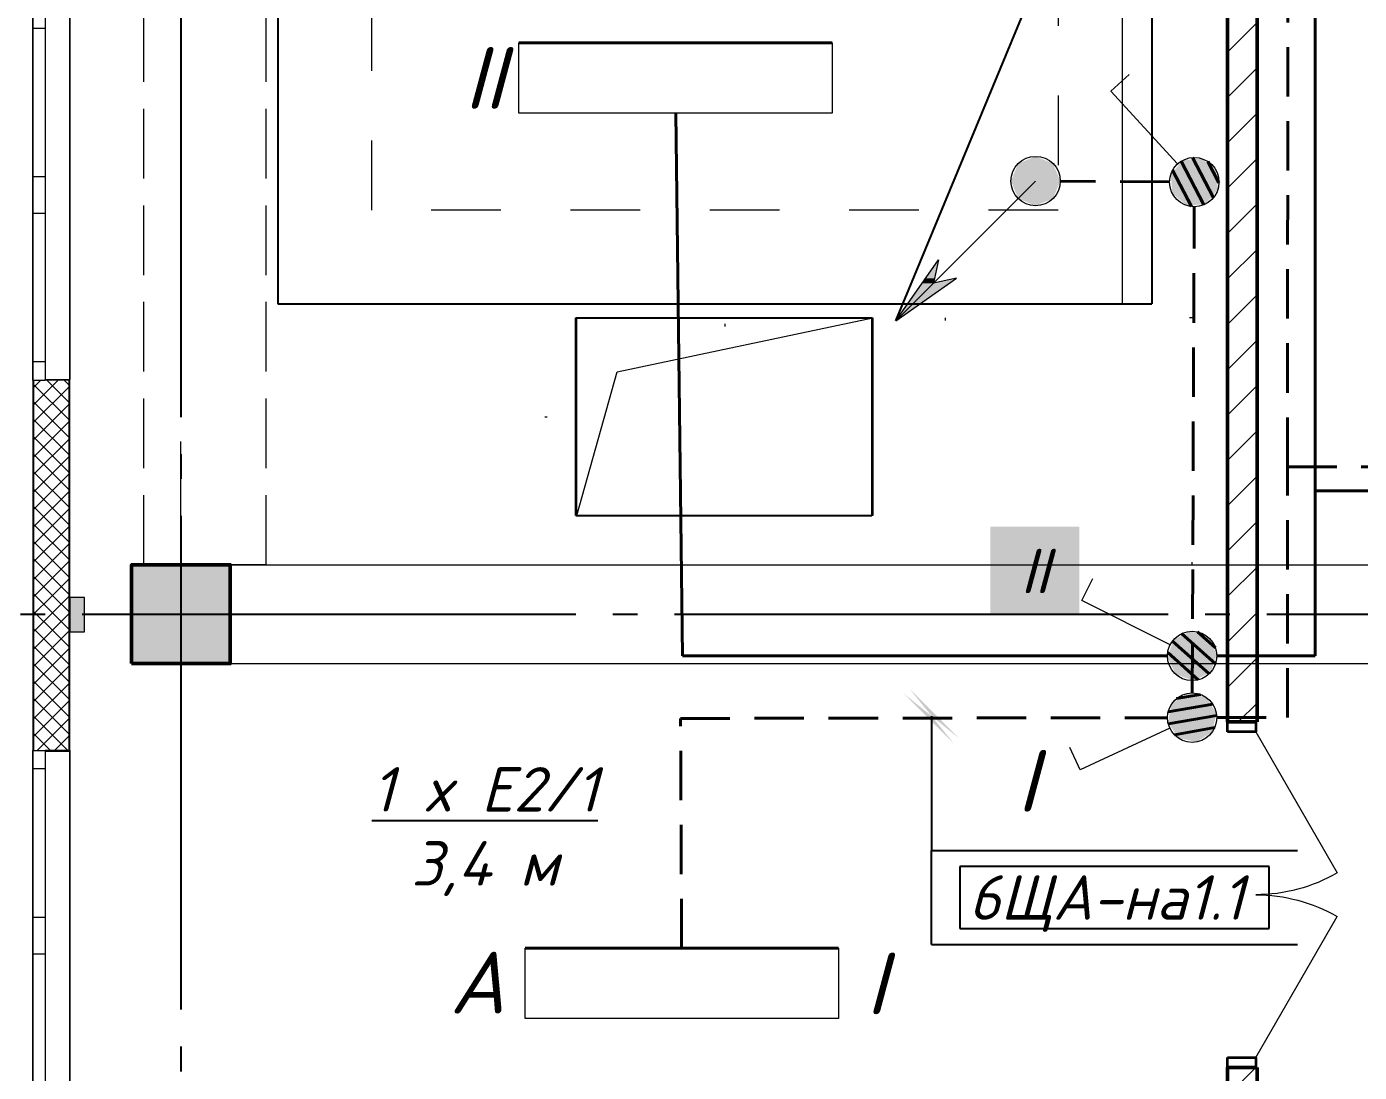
# Model space of a CAD drawing. Header units: millimetres. Extents: x 0 to 1093, y 0 to 420.
# Drawn here: x 91.9 to 145.9, y 261 to 303.4 of the extents above; entities that cross this region are included whole.
import ezdxf

# ---------------------------------------------------------------- set-up
doc = ezdxf.new("R2010")
doc.units = ezdxf.units.MM
for name, pattern in [('JIS_02_2.0', [3, 2, -1]), ('ГОСТ 2.303 5', [24, 20, -1.5, 1, -1.5]), ('СПКБ-0000-000-АР#006$0$Achse', [2300, 0, -800, 1500, 0]), ('СПКБ-0000-000-АР#006$0$Невидимая', [391.222223, 282.222223, -109]), ('СПКБ-0000-000-АР#006$0$Штриховая', [564.444447, 282.222223, -282.222223]), ('СПКБ-0000-000-АР#006$0$Штрихпунктирная', [900, 500, -200, 0, -200])]:
    doc.linetypes.add(name, pattern=pattern)
for name, color, linetype in [('Viewport1ForCustomObjects_0', 7, 'Continuous'), ('Viewport2ForCustomObjects_0', 7, 'Continuous'), ('СПКБ-0000-000-АР#006$0$Балка', 7, 'Continuous'), ('СПКБ-0000-000-АР#006$0$Двери ArchiCAD', 7, 'Continuous'), ('СПКБ-0000-000-АР#006$0$Колонны существующие', 7, 'Continuous'), ('СПКБ-0000-000-АР#006$0$Окна ArchiCAD', 7, 'Continuous'), ('СПКБ-0000-000-АР#006$0$Перекрытие новые', 7, 'Continuous'), ('СПКБ-0000-000-АР#006$0$Стены', 7, 'Continuous'), ('СПКБ-0000-000-АР#006$0$Фахверк', 7, 'Continuous'), ('Строительные оси', 7, 'Continuous'), ('ЭО_АВАРИЙНОЕ ОСВЕЩЕНИЕ', 7, 'Continuous'), ('ЭО_РАБОЧЕЕ ОСВЕЩЕНИЕ', 7, 'Continuous'), ('ЭС', 7, 'Continuous')]:
    doc.layers.add(name, color=color, linetype=linetype)
for name, color, linetype, lineweight in [('СПКБ-0000-000-АР#006$0$0_Ном._пера__1', 7, 'Continuous', 13), ('СПКБ-0000-000-АР#006$0$0_Ном._пера__20', 1, 'Continuous', 20), ('СПКБ-0000-000-АР#006$0$0_Ном._пера__41', 7, 'Continuous', 25), ('СПКБ-0000-000-АР#006$0$Балка_Ном._пера__1', 7, 'Continuous', 13), ('СПКБ-0000-000-АР#006$0$Колонны существующие_Ном._пера__141', 7, 'Continuous', 50), ('СПКБ-0000-000-АР#006$0$Окна ArchiCAD_Ном._пера__6', 5, 'Continuous', 9), ('СПКБ-0000-000-АР#006$0$Стены_Ном._пера__1', 7, 'Continuous', 13), ('СПКБ-0000-000-АР#006$0$Стены_Ном._пера__20', 1, 'Continuous', 20), ('СПКБ-0000-000-АР#006$0$Фахверк_Ном._пера__1', 7, 'Continuous', 13)]:
    doc.layers.add(name, color=color, linetype=linetype, lineweight=lineweight)
for name, color, linetype, lineweight, true_color in [('СПКБ-0000-000-АР#006$0$Балка_Ном._пера__44', 7, 'Continuous', 18, 0x029e21), ('СПКБ-0000-000-АР#006$0$Двери ArchiCAD_Ном._пера__23', 7, 'Continuous', 35, 0xff6600), ('СПКБ-0000-000-АР#006$0$Двери ArchiCAD_Ном._пера__3', 7, 'Continuous', 18, 0xff6600), ('СПКБ-0000-000-АР#006$0$Двери ArchiCAD_Ном._пера__58', 7, 'Continuous', 50, 0xdf0000), ('СПКБ-0000-000-АР#006$0$Колонны существующие_Ном._пера__102', 7, 'Continuous', 13, 0xcccccc), ('СПКБ-0000-000-АР#006$0$Окна ArchiCAD_Ном._пера__68', 7, 'Continuous', 20, 0xfd4435), ('СПКБ-0000-000-АР#006$0$Перекрытие новые_Ном._пера__161', 7, 'Continuous', 13, 0xe11606), ('СПКБ-0000-000-АР#006$0$Стены_Ном._пера__58', 7, 'Continuous', 50, 0xdf0000), ('СПКБ-0000-000-АР#006$0$Стены_Ном._пера__68', 7, 'Continuous', 20, 0xfd4435), ('СПКБ-0000-000-АР#006$0$Фахверк_Ном._пера__102', 7, 'Continuous', 13, 0xcccccc)]:
    doc.layers.add(name, color=color, linetype=linetype, lineweight=lineweight, true_color=true_color)
doc.styles.add('1.8', font='isocpeui.ttf', dxfattribs={"height": 1.8})
doc.styles.add('2.5', font='isocpeui.ttf')
doc.styles.add('CustomTextStyle94', font='isocpeui.ttf', dxfattribs={"width": 0.987755, "height": 1.8})
pattern_1 = [(45, (0, 0), (-35.35534, 35.35534), []), (135, (0, 0), (35.35534, 35.35534), [])]
pattern_2 = [(45, (0, 0), (-91.9239, 91.9239), [])]

# ---------------------------------------------------------------- blocks, each defined once
blk = doc.blocks.new('*E373')
at = {"layer": 'Строительные оси', "color": 3, "linetype": 'ГОСТ 2.303 5', "lineweight": 25}
for p, q in [((-239.569, 258.857), (-239.569, -45.143)), ((280.431, 158.857), (-283.569, 158.857))]:
    blk.add_line(p, q, dxfattribs=at)
at = {"layer": 'ЭО_АВАРИЙНОЕ ОСВЕЩЕНИЕ', "color": 1, "linetype": 'JIS_02_2.0', "lineweight": 40}
for p, q in [((-194.736, 164.85), (-194.697, 200.519)), ((-199.508, 176.388), (-203.937, 176.418)), ((-198.591, 155.685), (-198.512, 175.381)), ((-183.749, 164.85), (-194.736, 164.85)), ((-194.736, 154.685), (-194.736, 164.85)), ((-194.736, 164.85), (-183.749, 164.85)), ((-219.322, 154.654), (-199.595, 154.684)), ((-219.279, 145.346), (-219.322, 154.654)), ((-197.595, 154.685), (-194.736, 154.685))]:
    blk.add_line(p, q, dxfattribs=at)
at = {"layer": 'ЭО_АВАРИЙНОЕ ОСВЕЩЕНИЕ', "color": 7, "lineweight": 0}
for p, q in [((-201.885, 180.068), (-201.148, 180.744)), ((-199.183, 177.119), (-201.885, 180.068)), ((-210.594, 170.767), (-204.937, 176.424)), ((-210.594, 170.767), (-208.873, 173.225)), ((-208.873, 173.225), (-209.078, 172.283)), ((-210.594, 170.767), (-208.136, 172.488)), ((-208.136, 172.488), (-209.078, 172.283)), ((-199.501, 154.263), (-203.126, 152.571)), ((-203.126, 152.571), (-203.549, 153.477)), ((-225.618, 142.496), (-225.618, 145.346)), ((-212.928, 145.346), (-212.928, 142.496)), ((-212.928, 142.496), (-225.618, 142.496))]:
    blk.add_line(p, q, dxfattribs=at)
at = {"layer": 'ЭО_АВАРИЙНОЕ ОСВЕЩЕНИЕ', "color": 1, "lineweight": 40}
for p, q in [((-198.121, 175.459), (-199.041, 177.228)), ((-197.734, 175.748), (-198.582, 177.379)), ((-197.508, 176.347), (-197.963, 177.22)), ((-198.62, 175.388), (-199.386, 176.86)), ((-198.262, 155.628), (-199.231, 155.457)), ((-197.758, 155.234), (-199.568, 154.914)), ((-197.599, 154.778), (-199.562, 154.431)), ((-197.681, 154.28), (-199.315, 153.991)), ((-225.618, 145.346), (-212.928, 145.346))]:
    blk.add_line(p, q, dxfattribs=at)
at = {"layer": 'ЭО_АВАРИЙНОЕ ОСВЕЩЕНИЕ', "color": 7, "lineweight": 0}
for centre in [(-204.937, 176.424), (-198.508, 176.381), (-198.595, 154.685)]:
    blk.add_circle(centre, 1, dxfattribs=at)
at = {"layer": 'ЭО_АВАРИЙНОЕ ОСВЕЩЕНИЕ', "color": 1, "lineweight": 40}
for points in [[(-205.644, 177.131), (-205.937, 176.424), (-203.937, 176.424)], [(-204.937, 177.424), (-205.644, 177.131), (-204.23, 177.131)], [(-205.644, 177.131), (-204.23, 177.131), (-203.937, 176.424)], [(-205.937, 176.424), (-205.644, 175.717), (-204.23, 175.717)], [(-205.937, 176.424), (-203.937, 176.424), (-204.23, 175.717)], [(-205.644, 175.717), (-204.23, 175.717), (-204.937, 175.424)]]:
    blk.add_solid(points, dxfattribs=at)
at = {"layer": 'ЭО_АВАРИЙНОЕ ОСВЕЩЕНИЕ', "color": 1, "lineweight": 0}
for points in [[(-198.969, 177.269), (-199.327, 176.843), (-197.621, 176.843)], [(-198.207, 177.335), (-198.969, 177.269), (-198.128, 177.269)], [(-198.969, 177.269), (-198.128, 177.269), (-197.621, 176.843)], [(-199.327, 176.843), (-199.462, 176.682), (-197.607, 176.682)], [(-199.462, 176.682), (-199.409, 176.081), (-197.554, 176.081)], [(-199.462, 176.682), (-197.607, 176.682), (-197.554, 176.081)], [(-199.327, 176.843), (-197.621, 176.843), (-197.607, 176.682)], [(-199.409, 176.081), (-199.395, 175.92), (-197.689, 175.92)], [(-199.409, 176.081), (-197.554, 176.081), (-197.689, 175.92)], [(-199.395, 175.92), (-198.888, 175.494), (-198.046, 175.494)], [(-199.395, 175.92), (-197.689, 175.92), (-198.046, 175.494)], [(-198.888, 175.494), (-198.046, 175.494), (-198.809, 175.428)], [(-208.873, 173.225), (-209.389, 172.488), (-209.033, 172.488)], [(-209.532, 172.283), (-209.078, 172.283), (-210.594, 170.767)], [(-209.078, 172.283), (-208.429, 172.283), (-210.594, 170.767)], [(-209.389, 172.488), (-209.532, 172.283), (-209.078, 172.283)], [(-209.389, 172.488), (-209.033, 172.488), (-209.078, 172.283)], [(-208.136, 172.488), (-209.078, 172.283), (-208.429, 172.283)], [(-198.769, 155.67), (-199.028, 155.505), (-198.021, 155.505)], [(-199.414, 155.259), (-199.503, 154.859), (-197.61, 154.859)], [(-199.028, 155.505), (-199.414, 155.259), (-197.865, 155.259)], [(-199.414, 155.259), (-197.865, 155.259), (-197.61, 154.859)], [(-199.028, 155.505), (-198.021, 155.505), (-197.865, 155.259)], [(-199.503, 154.859), (-199.58, 154.512), (-197.687, 154.512)], [(-199.58, 154.512), (-199.325, 154.112), (-197.775, 154.112)], [(-199.58, 154.512), (-197.687, 154.512), (-197.775, 154.112)], [(-199.503, 154.859), (-197.61, 154.859), (-197.687, 154.512)], [(-199.325, 154.112), (-199.168, 153.866), (-198.161, 153.866)], [(-199.325, 154.112), (-197.775, 154.112), (-198.161, 153.866)], [(-199.168, 153.866), (-198.161, 153.866), (-198.421, 153.701)]]:
    blk.add_solid(points, dxfattribs=at)
at = {"layer": 'ЭО_РАБОЧЕЕ ОСВЕЩЕНИЕ', "color": 5, "lineweight": 40}
for p, q in [((-193.61, 195.812), (-193.61, 163.868)), ((-225.876, 182.028), (-213.186, 182.028)), ((-219.25, 157.185), (-219.514, 179.178)), ((-193.61, 163.868), (-189.22, 163.868)), ((-193.61, 163.868), (-193.61, 157.185)), ((-197.904, 156.462), (-199.394, 157.786)), ((-197.646, 156.87), (-199.02, 158.091)), ((-197.649, 157.51), (-198.384, 158.163)), ((-199.595, 157.185), (-219.25, 157.185)), ((-198.345, 156.217), (-199.586, 157.319)), ((-193.61, 157.185), (-197.595, 157.185))]:
    blk.add_line(p, q, dxfattribs=at)
at = {"layer": 'ЭО_РАБОЧЕЕ ОСВЕЩЕНИЕ', "color": 7, "lineweight": 0}
for p, q in [((-225.876, 179.178), (-225.876, 182.028)), ((-213.186, 182.028), (-213.186, 179.178)), ((-213.186, 179.178), (-225.876, 179.178)), ((-203.065, 159.426), (-202.617, 160.32)), ((-199.489, 157.633), (-203.065, 159.426))]:
    blk.add_line(p, q, dxfattribs=at)
blk.add_circle((-198.595, 157.185), 1, dxfattribs=at)
at = {"layer": 'ЭО_РАБОЧЕЕ ОСВЕЩЕНИЕ', "color": 5, "lineweight": 0}
for points in [[(-199.342, 157.85), (-199.552, 157.244), (-197.597, 157.244)], [(-199.17, 157.933), (-199.342, 157.85), (-197.89, 157.85)], [(-199.342, 157.85), (-197.89, 157.85), (-197.597, 157.244)], [(-198.654, 158.184), (-199.17, 157.933), (-197.931, 157.933)], [(-199.17, 157.933), (-197.931, 157.933), (-197.89, 157.85)], [(-199.552, 157.244), (-199.593, 157.126), (-197.637, 157.126)], [(-199.552, 157.244), (-197.597, 157.244), (-197.637, 157.126)], [(-199.593, 157.126), (-199.299, 156.521), (-197.847, 156.521)], [(-199.593, 157.126), (-197.637, 157.126), (-197.847, 156.521)], [(-199.299, 156.521), (-199.259, 156.438), (-198.019, 156.438)], [(-199.299, 156.521), (-197.847, 156.521), (-198.019, 156.438)], [(-199.259, 156.438), (-198.019, 156.438), (-198.536, 156.187)]]:
    blk.add_solid(points, dxfattribs=at)
blk = doc.blocks.new('СПКБ-0000-000-АР#006$0$Перекрытие_1', base_point=(-24406.7, 20246.8))
at = {"layer": 'СПКБ-0000-000-АР#006$0$Перекрытие новые_Ном._пера__161', "color": 12, "linetype": 'Continuous', "lineweight": 13, "true_color": 0xe11606, "flags": 128}
blk.add_lwpolyline([(5824.2, -2528.1), (-24406.7, -2530.3), (-24406.7, 20246.8), (-23563.9, 20246.5), (-23563.9, 17144.7), (-20022.9, 17144.7), (-20022.9, 20246.5), (-19481.9, 20246.5), (-19481.3, 23524.6), (-17956.9, 23525.2), (-17959.4, 25285.7), (17852.9, 25289.2)], dxfattribs=at)
blk.add_lwpolyline([(-21152.7, 16287.9), (-22352.7, 16287.9), (-22352.7, 17087.9), (-21152.7, 17087.9)], close=True, dxfattribs=at)
blk = doc.blocks.new('СПКБ-0000-000-АР#006$0$Перекрытие_3', base_point=(-23563.9, 20246.5))
at = {"layer": 'СПКБ-0000-000-АР#006$0$Перекрытие новые_Ном._пера__161', "color": 12, "linetype": 'Continuous', "lineweight": 13, "true_color": 0xe11606, "flags": 128}
blk.add_lwpolyline([(-23563.9, 20246.5), (-20142.9, 20246.5), (-20142.9, 17144.7), (-23563.9, 17144.7)], close=True, dxfattribs=at)
blk = doc.blocks.new('СПКБ-0000-000-АР#006$0$Двустворчатое Окно 19')
at = {"layer": 'СПКБ-0000-000-АР#006$0$Окна ArchiCAD_Ном._пера__6', "color": 5, "linetype": 'Continuous', "lineweight": 9}
for p, q in [((-747, 100), (747, 100)), ((-750, 0), (-675, 0)), ((-675, 0), (-675, -50)), ((-675, 0), (-75, 0)), ((-75, -50), (-75, 0)), ((-75, 0), (0, 0)), ((0, 0), (75, 0)), ((75, 0), (75, -50)), ((75, 0), (675, 0)), ((675, -50), (675, 0)), ((675, 0), (750, 0)), ((-750, -50), (750, -50)), ((-675, -50), (-750, -50)), ((-75, -50), (-675, -50)), ((0, -50), (-75, -50)), ((75, -50), (0, -50)), ((675, -50), (75, -50)), ((750, -50), (675, -50))]:
    blk.add_line(p, q, dxfattribs=at)
at = {"layer": 'СПКБ-0000-000-АР#006$0$Окна ArchiCAD_Ном._пера__68', "color": 20, "linetype": 'Continuous', "lineweight": 20, "true_color": 0xfd4435}
for p, q in [((-750, -47), (-750, 0)), ((750, -47), (750, 0)), ((-750, -50), (-750, -47)), ((750, -50), (750, -47))]:
    blk.add_line(p, q, dxfattribs=at)
blk = doc.blocks.new('СПКБ-0000-000-АР#006$0$Стена_2', base_point=(-24406.7, 25306.1))
at = {"layer": 'СПКБ-0000-000-АР#006$0$Стены_Ном._пера__68', "linetype": 'Continuous', "lineweight": 20, "true_color": 0xfd4435}
for points in [[(-24556.7, 15955.7), (-24553.7, 15955.7), (-24553.7, 16835.7), (-24556.7, 16835.7)], [(-24406.7, 16838.7), (-24506.7, 16838.7), (-24506.7, 16835.7), (-24409.7, 16835.7), (-24406.7, 16835.7)], [(-24409.7, 16835.7), (-24409.7, 15955.7), (-24406.7, 15955.7), (-24406.7, 16835.7)], [(-24556.7, 15955.7), (-24556.7, 15815.7), (-24553.7, 15815.7), (-24553.7, 15955.7)], [(-24409.7, 15815.7), (-24406.9, 15815.7), (-24406.9, 15955.7), (-24409.7, 15955.7)], [(-24556.7, 15815.7), (-24556.7, 15335.7), (-24553.7, 15335.7), (-24553.7, 15815.7)], [(-24406.7, 15815.7), (-24409.7, 15815.7), (-24409.7, 15335.7), (-24406.7, 15335.7)], [(-24406.7, 15335.7), (-24409.7, 15335.7), (-24506.7, 15335.7), (-24506.7, 15332.7), (-24406.7, 15332.7)]]:
    blk.add_hatch(color=20, dxfattribs=at).paths.add_polyline_path(points)
h = blk.add_hatch(dxfattribs=at)
h.set_pattern_fill('СЕТКА_5X5_ДИАГОНАЛЬНАЯ', color=20, style=0, pattern_type=2)
h.set_pattern_definition(pattern_1)
h.paths.add_polyline_path([(-24553.7, 16835.7), (-24553.7, 15955.7), (-24409.7, 15955.7), (-24409.7, 16835.7), (-24506.7, 16835.7)])
h = blk.add_hatch(dxfattribs=at)
h.set_pattern_fill('СЕТКА_5X5_ДИАГОНАЛЬНАЯ', color=20, style=0, pattern_type=2)
h.set_pattern_definition(pattern_1)
h.paths.add_polyline_path([(-24553.7, 15955.7), (-24553.7, 15815.7), (-24409.7, 15815.7), (-24409.7, 15955.7)])
h = blk.add_hatch(dxfattribs=at)
h.set_pattern_fill('СЕТКА_5X5_ДИАГОНАЛЬНАЯ', color=20, style=0, pattern_type=2)
h.set_pattern_definition(pattern_1)
h.paths.add_polyline_path([(-24553.7, 15335.7), (-24506.7, 15335.7), (-24409.7, 15335.7), (-24409.7, 15815.7), (-24553.7, 15815.7)])
at = {"layer": 'СПКБ-0000-000-АР#006$0$Стены_Ном._пера__68', "color": 20, "linetype": 'Continuous', "lineweight": 20, "true_color": 0xfd4435}
for p, q in [((-24556.7, 16835.7), (-24553.7, 16835.7)), ((-24553.7, 16835.7), (-24553.7, 15955.7)), ((-24553.7, 16835.7), (-24506.7, 16835.7)), ((-24506.7, 16838.7), (-24406.7, 16838.7)), ((-24506.7, 16835.7), (-24506.7, 16838.7)), ((-24409.7, 16835.7), (-24506.7, 16835.7)), ((-24409.7, 15955.7), (-24409.7, 16835.7)), ((-24406.7, 16835.7), (-24406.7, 16838.7)), ((-24553.7, 15955.7), (-24553.7, 15815.7)), ((-24409.7, 15815.7), (-24409.7, 15955.7)), ((-24553.7, 15815.7), (-24553.7, 15335.7)), ((-24409.7, 15335.7), (-24409.7, 15815.7)), ((-24556.7, 15335.7), (-24553.7, 15335.7)), ((-24553.7, 15335.7), (-24506.7, 15335.7)), ((-24506.7, 15335.7), (-24506.7, 15332.7)), ((-24409.7, 15335.7), (-24506.7, 15335.7)), ((-24406.7, 15335.7), (-24406.7, 15332.7)), ((-24506.7, 15332.7), (-24406.7, 15332.7))]:
    blk.add_line(p, q, dxfattribs=at)
at = {"layer": 'СПКБ-0000-000-АР#006$0$Стены_Ном._пера__68', "color": 20, "linetype": 'Continuous', "lineweight": 20, "true_color": 0xfd4435, "flags": 128}
for points in [[(-24556.7, 16835.7), (-24556.7, 15335.7)], [(-24406.7, 15955.7), (-24406.7, 16835.7)], [(-24406.7, 15335.7), (-24406.7, 15815.7)]]:
    blk.add_lwpolyline(points, dxfattribs=at)
at = {"layer": 'СПКБ-0000-000-АР#006$0$Окна ArchiCAD', "color": 5, "linetype": 'Continuous', "lineweight": 9, "zscale": 1000, "rotation": 270}
for p in [(-24506.7, 17585.7), (-24506.7, 14585.7)]:
    blk.add_blockref('СПКБ-0000-000-АР#006$0$Двустворчатое Окно 19', p, dxfattribs=at)
blk = doc.blocks.new('СПКБ-0000-000-АР#006$0$Стена_43', base_point=(-23183.9, 20626.5))
at = {"layer": 'СПКБ-0000-000-АР#006$0$Стены_Ном._пера__1', "color": 7, "linetype": 'СПКБ-0000-000-АР#006$0$Штриховая', "lineweight": 13, "flags": 128}
for points in [[(-23563.9, 20246.5), (-23563.9, 17144.7)], [(-23183.9, 20246.5), (-23563.9, 20246.5)], [(-23183.9, 17524.7), (-23183.9, 20246.5)]]:
    blk.add_lwpolyline(points, dxfattribs=at)
blk = doc.blocks.new('СПКБ-0000-000-АР#006$0$Стена_44', base_point=(-23183.9, 17524.7))
at = {"layer": 'СПКБ-0000-000-АР#006$0$Стены_Ном._пера__1', "color": 7, "linetype": 'СПКБ-0000-000-АР#006$0$Штриховая', "lineweight": 13, "flags": 128}
for points in [[(-20402.9, 17524.7), (-23183.9, 17524.7)], [(-23563.9, 17144.7), (-20022.9, 17144.7)]]:
    blk.add_lwpolyline(points, dxfattribs=at)
blk = doc.blocks.new('СПКБ-0000-000-АР#006$0$Стена_45', base_point=(-20402.9, 17524.7))
at = {"layer": 'СПКБ-0000-000-АР#006$0$Стены_Ном._пера__1', "color": 7, "linetype": 'СПКБ-0000-000-АР#006$0$Штриховая', "lineweight": 13, "flags": 128}
for points in [[(-20402.9, 20246.5), (-20022.9, 20246.5)], [(-20402.9, 20246.5), (-20402.9, 17524.7)], [(-20022.9, 17144.7), (-20022.9, 20246.5)]]:
    blk.add_lwpolyline(points, dxfattribs=at)
blk = doc.blocks.new('СПКБ-0000-000-АР#006$0$Двупольная Дверь 19_6')
at = {"layer": 'СПКБ-0000-000-АР#006$0$Двери ArchiCAD_Ном._пера__23', "color": 30, "linetype": 'Continuous', "lineweight": 35, "true_color": 0xff6600}
for p, q in [((-660, 0), (-700, 0)), ((-700, 0), (-700, -115)), ((-660, -115), (-660, 0)), ((700, 0), (660, 0)), ((660, 0), (660, -115)), ((700, -115), (700, 0)), ((-700, -115), (-660, -115)), ((660, -115), (700, -115))]:
    blk.add_line(p, q, dxfattribs=at)
at = {"layer": 'СПКБ-0000-000-АР#006$0$Двери ArchiCAD_Ном._пера__3', "color": 30, "linetype": 'Continuous', "lineweight": 18, "true_color": 0xff6600}
for p, q in [((-660, 0), (-88.4, 330)), ((660, 0), (88.4, 330))]:
    blk.add_line(p, q, dxfattribs=at)
for centre, start, end in [((-660, 0), 0, 30), ((660, 0), 150, 180)]:
    blk.add_arc(centre, 660, start, end, dxfattribs=at)
at = {"layer": 'СПКБ-0000-000-АР#006$0$Двери ArchiCAD_Ном._пера__58', "color": 12, "linetype": 'Continuous', "lineweight": 50, "true_color": 0xdf0000}
for p, q in [((-700, 5), (-737, 5)), ((-700, 0), (-700, 5)), ((-700, -115), (-700, 0)), ((700, 0), (700, 5)), ((700, 5), (737, 5)), ((700, -115), (700, 0)), ((-700, -115), (-737, -115)), ((700, -115), (737, -115))]:
    blk.add_line(p, q, dxfattribs=at)
blk = doc.blocks.new('СПКБ-0000-000-АР#006$0$Стена_47', base_point=(-19716.5, 20241.5))
at = {"layer": 'СПКБ-0000-000-АР#006$0$Стены_Ном._пера__20', "linetype": 'Continuous', "lineweight": 20}
h = blk.add_hatch(dxfattribs=at)
h.set_pattern_fill('КИРПИЧ_ОБЫКНОВЕННЫЙ', color=1, style=0, pattern_type=2)
h.set_pattern_definition(pattern_2)
h.paths.add_polyline_path([(-19716.5, 20241.5), (-19716.5, 15451.2), (-19601.5, 15451.2), (-19596.5, 15451.2), (-19596.5, 20241.5)])
h = blk.add_hatch(dxfattribs=at)
h.set_pattern_fill('КИРПИЧ_ОБЫКНОВЕННЫЙ', color=1, style=0, pattern_type=2)
h.set_pattern_definition(pattern_2)
h.paths.add_polyline_path([(-19716.5, 12805.9), (-19596.5, 12805.9), (-19596.5, 14051.2), (-19601.5, 14051.2), (-19716.5, 14051.2)])
at = {"layer": 'СПКБ-0000-000-АР#006$0$Стены_Ном._пера__58', "color": 12, "linetype": 'Continuous', "lineweight": 50, "true_color": 0xdf0000}
for p, q in [((-19716.5, 15451.2), (-19716.5, 15488.2)), ((-19716.5, 15451.2), (-19601.5, 15451.2)), ((-19601.5, 15451.2), (-19596.5, 15451.2)), ((-19596.5, 15451.2), (-19596.5, 15488.2)), ((-19716.5, 14051.2), (-19716.5, 14014.2)), ((-19716.5, 14051.2), (-19601.5, 14051.2)), ((-19601.5, 14051.2), (-19596.5, 14051.2)), ((-19596.5, 14051.2), (-19596.5, 14014.2))]:
    blk.add_line(p, q, dxfattribs=at)
at = {"layer": 'СПКБ-0000-000-АР#006$0$Стены_Ном._пера__58', "color": 12, "linetype": 'Continuous', "lineweight": 50, "true_color": 0xdf0000, "flags": 128}
for points in [[(-19716.5, 20241.5), (-19716.5, 15451.2)], [(-19596.5, 15451.2), (-19596.5, 20241.5)], [(-19716.5, 14051.2), (-19716.5, 12805.9)], [(-19596.5, 12805.9), (-19596.5, 14051.2)]]:
    blk.add_lwpolyline(points, dxfattribs=at)
at = {"layer": 'СПКБ-0000-000-АР#006$0$Двери ArchiCAD', "color": 21, "linetype": 'Continuous', "lineweight": 18, "true_color": 0xff9955, "xscale": -1, "zscale": 1000, "rotation": 270}
blk.add_blockref('СПКБ-0000-000-АР#006$0$Двупольная Дверь 19_6', (-19601.5, 14751.2), dxfattribs=at)
blk = doc.blocks.new('СПКБ-0000-000-АР#006$0$Колонна_67', base_point=(-23956.9, 15887.9))
at = {"layer": 'СПКБ-0000-000-АР#006$0$Колонны существующие_Ном._пера__102', "linetype": 'Continuous', "lineweight": 13, "true_color": 0xcccccc}
blk.add_hatch(color=254, dxfattribs=at).paths.add_polyline_path([(-24156.9, 15687.9), (-23756.9, 15687.9), (-23756.9, 16087.9), (-24156.9, 16087.9)])
at = {"layer": 'СПКБ-0000-000-АР#006$0$Колонны существующие_Ном._пера__141', "color": 7, "linetype": 'Continuous', "lineweight": 50, "flags": 128}
blk.add_lwpolyline([(-24156.9, 15687.9), (-23756.9, 15687.9), (-23756.9, 16087.9), (-24156.9, 16087.9)], close=True, dxfattribs=at)
blk = doc.blocks.new('СПКБ-0000-000-АР#006$0$Балка_1', base_point=(-23956.9, 16087.9))
at = {"layer": 'СПКБ-0000-000-АР#006$0$Балка_Ном._пера__1', "color": 7, "linetype": 'СПКБ-0000-000-АР#006$0$Невидимая', "lineweight": 13}
for p, q in [((-24106.9, 16087.9), (-24106.9, 24485.7)), ((-23611.9, 16087.9), (-23611.9, 24485.7)), ((-23611.9, 16087.9), (-24106.9, 16087.9))]:
    blk.add_line(p, q, dxfattribs=at)
at = {"layer": 'СПКБ-0000-000-АР#006$0$Балка_Ном._пера__44', "color": 104, "linetype": 'СПКБ-0000-000-АР#006$0$Штрихпунктирная', "lineweight": 18, "true_color": 0x029e21}
blk.add_line((-23956.9, 16087.9), (-23956.9, 24485.7), dxfattribs=at)
blk = doc.blocks.new('СПКБ-0000-000-АР#006$0$Колонна_98', base_point=(-24376.9, 15885.7))
at = {"layer": 'СПКБ-0000-000-АР#006$0$Фахверк_Ном._пера__102', "linetype": 'Continuous', "lineweight": 13, "true_color": 0xcccccc}
blk.add_hatch(color=254, dxfattribs=at).paths.add_polyline_path([(-24406.9, 15955.7), (-24406.9, 15815.7), (-24346.9, 15815.7), (-24346.9, 15955.7)])
at = {"layer": 'СПКБ-0000-000-АР#006$0$Фахверк_Ном._пера__1', "color": 7, "linetype": 'Continuous', "lineweight": 13, "flags": 128}
blk.add_lwpolyline([(-24406.9, 15955.7), (-24406.9, 15815.7), (-24346.9, 15815.7), (-24346.9, 15955.7)], close=True, dxfattribs=at)
blk = doc.blocks.new('*E372')
at = {"layer": 'СПКБ-0000-000-АР#006$0$0_Ном._пера__1', "color": 7, "linetype": 'Continuous', "lineweight": 13}
for p, q in [((23.677, 195.543), (34.04, 197.722)), ((22.04, 189.722), (23.677, 195.543))]:
    blk.add_line(p, q, dxfattribs=at)
at = {"layer": 'СПКБ-0000-000-АР#006$0$0_Ном._пера__1', "color": 7, "linetype": 'СПКБ-0000-000-АР#006$0$Achse', "lineweight": 13}
for p, q in [((46.971, 197.722), (36.971, 197.722)), ((36.971, 197.722), (36.971, 187.722)), ((46.971, 187.722), (46.971, 197.722)), ((36.971, 187.722), (46.971, 187.722))]:
    blk.add_line(p, q, dxfattribs=at)
at = {"layer": 'СПКБ-0000-000-АР#006$0$0_Ном._пера__1', "color": 7, "linetype": 'СПКБ-0000-000-АР#006$0$Штриховая', "lineweight": 13}
for p, q in [((7.999, 187.722), (63.998, 187.722)), ((7.999, 183.722), (63.998, 183.722))]:
    blk.add_line(p, q, dxfattribs=at)
at = {"layer": 'СПКБ-0000-000-АР#006$0$0_Ном._пера__20', "color": 1, "linetype": 'СПКБ-0000-000-АР#006$0$Achse', "lineweight": 20}
for p, q in [((26.04, 234.235), (26.04, 191.349)), ((39.74, 234.235), (39.74, 207.476)), ((28.04, 197.48), (28.04, 182.334)), ((20.739, 193.722), (35.024, 193.722))]:
    blk.add_line(p, q, dxfattribs=at)
at = {"layer": 'СПКБ-0000-000-АР#006$0$0_Ном._пера__41', "color": 7, "linetype": 'Continuous', "lineweight": 25}
for p, q in [((9.929, 229.309), (9.929, 198.291)), ((45.339, 229.309), (45.339, 198.291)), ((9.929, 198.291), (45.339, 198.291)), ((22, 197.722), (34, 197.722)), ((22, 189.722), (22, 197.722)), ((34, 197.722), (34, 189.722)), ((22, 189.722), (34, 189.722))]:
    blk.add_line(p, q, dxfattribs=at)
at = {"layer": 'СПКБ-0000-000-АР#006$0$Балка', "color": 7, "lineweight": 13, "xscale": 0.01, "yscale": 0.01, "zscale": 0.01}
blk.add_blockref('СПКБ-0000-000-АР#006$0$Балка_1', (5.999, 187.722), dxfattribs=at)
at = {"layer": 'СПКБ-0000-000-АР#006$0$Колонны существующие', "color": 7, "lineweight": 50, "xscale": 0.01, "yscale": 0.01, "zscale": 0.01}
blk.add_blockref('СПКБ-0000-000-АР#006$0$Колонна_67', (5.999, 185.722), dxfattribs=at)
at = {"layer": 'СПКБ-0000-000-АР#006$0$Перекрытие новые', "color": 12, "linetype": 'Continuous', "lineweight": 13, "true_color": 0xe11606, "xscale": 0.01, "yscale": 0.01, "zscale": 0.01}
for name, p in [('СПКБ-0000-000-АР#006$0$Перекрытие_1', (1.5, 229.311)), ('СПКБ-0000-000-АР#006$0$Перекрытие_3', (9.929, 229.309))]:
    blk.add_blockref(name, p, dxfattribs=at)
at = {"layer": 'СПКБ-0000-000-АР#006$0$Стены', "color": 20, "lineweight": 20, "true_color": 0xfd4435, "xscale": 0.01, "yscale": 0.01, "zscale": 0.01}
blk.add_blockref('СПКБ-0000-000-АР#006$0$Стена_2', (1.5, 279.905), dxfattribs=at)
at = {"layer": 'СПКБ-0000-000-АР#006$0$Стены', "color": 7, "lineweight": 50, "xscale": 0.01, "yscale": 0.01, "zscale": 0.01}
for name, p in [('СПКБ-0000-000-АР#006$0$Стена_43', (13.729, 233.109)), ('СПКБ-0000-000-АР#006$0$Стена_45', (41.539, 202.091)), ('СПКБ-0000-000-АР#006$0$Стена_44', (13.729, 202.091))]:
    blk.add_blockref(name, p, dxfattribs=at)
at = {"layer": 'СПКБ-0000-000-АР#006$0$Стены', "color": 12, "lineweight": 50, "true_color": 0xdf0000, "xscale": 0.01, "yscale": 0.01, "zscale": 0.01}
blk.add_blockref('СПКБ-0000-000-АР#006$0$Стена_47', (48.402, 229.258), dxfattribs=at)
at = {"layer": 'СПКБ-0000-000-АР#006$0$Фахверк', "color": 7, "lineweight": 13, "xscale": 0.01, "yscale": 0.01, "zscale": 0.01}
blk.add_blockref('СПКБ-0000-000-АР#006$0$Колонна_98', (1.799, 185.701), dxfattribs=at)
blk = doc.blocks.new('CustomObjectsInViewport1_0')
at = {"layer": 'ЭС'}
for p, q in [((127.162, 291.496), (134.348, 308.852)), ((128.605, 275.478), (128.605, 270.028)), ((128.605, 270.028), (143.428, 270.028)), ((128.605, 266.228), (128.605, 270.028)), ((128.605, 266.228), (143.428, 266.228))]:
    blk.add_line(p, q, dxfattribs=at)
at = {"layer": 'ЭС', "color": 7, "true_color": 0xffffff}
for p, q in [((142.288, 269.388), (129.745, 269.388)), ((129.745, 269.388), (129.745, 266.868)), ((142.288, 266.868), (142.288, 269.388)), ((129.745, 266.868), (142.288, 266.868)), ((129.745, 266.868), (129.745, 266.868))]:
    blk.add_line(p, q, dxfattribs=at)
at = {"layer": 'ЭС'}
blk.add_solid([(129.712, 274.584), (127.712, 276.584), (127.499, 276.372), (129.499, 274.372)], dxfattribs=at)
at = {"layer": 'ЭС', "style": 'CustomTextStyle94', "width": 0.987755}
blk.add_text('6ЩА-на1.1', height=1.8, dxfattribs=at).set_placement((130.105, 267.228))

msp = doc.modelspace()

# ---------------------------------------------------------------- block references
msp.add_blockref('*E372', (92.189, 93.885))
at = {"layer": 'Viewport1ForCustomObjects_0'}
msp.add_blockref('CustomObjectsInViewport1_0', (0, 0), dxfattribs=at)
at = {"layer": 'Viewport2ForCustomObjects_0'}
msp.add_blockref('*E373', (337.756, 120.729), dxfattribs=at)

# ---------------------------------------------------------------- texts
at = {"layer": 'ЭО_АВАРИЙНОЕ ОСВЕЩЕНИЕ', "color": 1, "insert": (110.197, 264.679), "char_height": 2.5, "attachment_point": 5, "style": '2.5'}
msp.add_mtext('А', dxfattribs=at)
at = {"layer": 'ЭО_РАБОЧЕЕ ОСВЕЩЕНИЕ', "attachment_point": 5}
for s, insert, char_height, style in [('II', (110.482, 301.332), 2.5, '2.5'), ('I', (132.472, 272.859), 2.5, '2.5'), ('{\\L1 x Е2/1\\P}3,4 м', (110.507, 270.8), 1.8, '1.8'), ('I', (126.351, 264.649), 2.5, '2.5')]:
    msp.add_mtext(s, dxfattribs=dict(at, insert=insert, char_height=char_height, style=style))
at = {"layer": 'ЭО_РАБОЧЕЕ ОСВЕЩЕНИЕ', "insert": (132.788, 281.357), "char_height": 1.8, "attachment_point": 5, "style": '1.8', "bg_fill": 1, "box_fill_scale": 1.5, "bg_fill_color": 7, "bg_fill_true_color": 16777215, "bg_fill_transparency": 0}
msp.add_mtext('II', dxfattribs=at)

doc.saveas('drawing.dxf')
